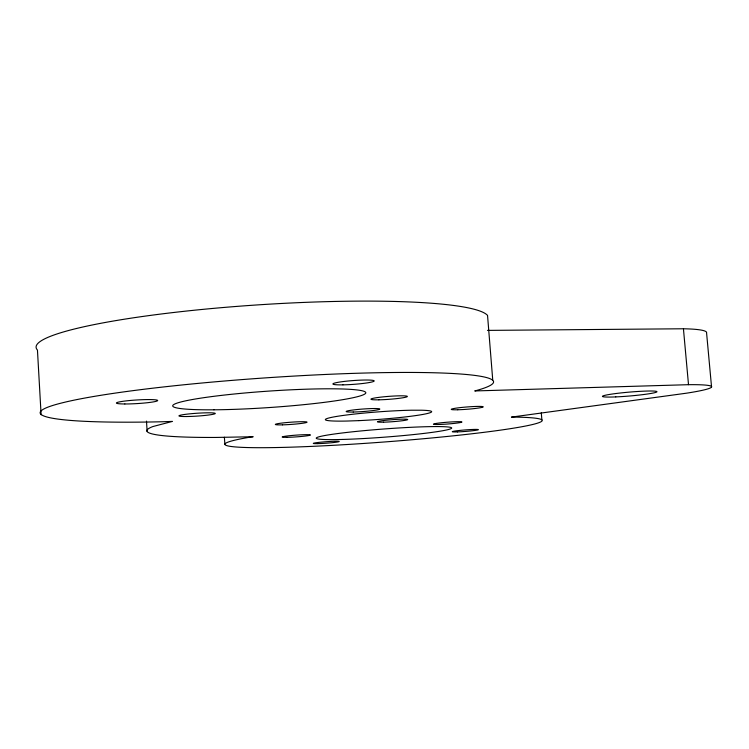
<?xml version="1.0" encoding="UTF-8"?>
<svg xmlns="http://www.w3.org/2000/svg" width="749" height="749" viewBox="0 0 749 749"><rect width="100%" height="100%" fill="white"/><g stroke="black" fill="none" stroke-linecap="round" stroke-linejoin="round"><path stroke-width="1.12" d="M688.509 384.686L474.754 390.95A227.499 19.455 -3.9 0 0 362.263 373.105A227.499 19.455 -3.9 0 0 62.963 402.662A227.499 19.455 -3.9 0 0 162.861 421.743L172.504 421.397L152.852 426.556A231.179 16.553 -4.3 0 0 215.937 437.444L253.162 436.742L247.853 437.538A159.144 9.643 -4.3 0 0 283.291 447.387A159.144 9.643 -4.3 0 0 491.513 431.358A159.144 9.643 -4.3 0 0 513.683 417.081L511.417 417.109L686.477 393.188A81.781 5.842 -4.9 0 0 688.509 384.686L683.434 328.774L487.449 330.393M711.55 386.999L706.579 332.874A81.547 8.417 -5.1 0 0 683.434 328.774M541.293 412.839L541.873 419.843M492.739 379.996L487.543 315.413A226.732 28.003 -3.7 0 0 239.062 306.229A226.732 28.003 -3.7 0 0 37.45 350.045L41.111 414.749M224.391 437.229L224.859 444.232M146.486 421.107L147.132 431.405M358.921 420.629L347.105 421.041A53.282 3.782 -4.3 0 1 336.32 416.481A53.282 3.782 -4.3 0 1 411.65 410.218L421.453 410.218A53.282 3.782 -4.3 0 1 420.535 414.843A53.282 3.782 -4.3 0 1 358.921 420.629M383.6 422.174A15.177 1.021 -4.3 0 0 407.634 419.655A15.177 1.021 -4.3 0 0 386.559 420.189A15.177 1.021 -4.3 0 0 383.6 422.174M615.8 396.904A27.348 1.947 -4.9 0 0 656.957 391.736A27.348 1.947 -4.9 0 0 616.38 393.468A27.348 1.947 -4.9 0 0 615.8 396.904M282.532 424.852A15.916 1.114 -4.1 0 0 307.034 422.239A15.916 1.114 -4.1 0 0 283.983 422.82A15.916 1.114 -4.1 0 0 282.532 424.852M213.961 409.806A96.78 8.22 -3.9 0 0 365.531 393.412A96.78 8.22 -3.9 0 0 228.576 394.592A96.78 8.22 -3.9 0 0 213.961 409.806M353.219 412.034A16.881 1.264 -4.2 0 0 379.752 409.169A16.881 1.264 -4.2 0 0 356.018 409.647A16.881 1.264 -4.2 0 0 353.219 412.034M457.714 409.769A16.085 1.152 -4.5 0 0 483.142 406.979A16.085 1.152 -4.5 0 0 460.747 407.55A16.085 1.152 -4.5 0 0 457.714 409.769M286.989 437.332A14.156 0.88 -4.1 0 0 310.189 435.188A14.156 0.88 -4.1 0 0 291.923 435.478A14.156 0.88 -4.1 0 0 286.989 437.332M317.848 443.633A12.967 0.74 -4.2 0 0 339.025 441.657A12.967 0.74 -4.2 0 0 322.136 442.05A12.967 0.74 -4.2 0 0 317.848 443.633M439.766 424.458A14.278 0.908 -4.4 0 0 461.908 422.052A14.278 0.908 -4.4 0 0 441.442 422.754A14.278 0.908 -4.4 0 0 439.766 424.458M457.499 431.901A13.079 0.758 -4.5 0 0 478.265 429.767A13.079 0.758 -4.5 0 0 460.167 430.385A13.079 0.758 -4.5 0 0 457.499 431.901M342.265 439.457A67.953 4.101 -4.3 0 0 451.057 428.625A67.953 4.101 -4.3 0 0 358.518 431.19A67.953 4.101 -4.3 0 0 342.265 439.457M124.868 403.973A20.635 1.807 -3.5 0 0 157.571 400.715A20.635 1.807 -3.5 0 0 128.884 400.603A20.635 1.807 -3.5 0 0 124.868 403.973M186.276 416.528A18.154 1.423 -3.8 0 0 215.122 413.663A18.154 1.423 -3.8 0 0 190.012 413.822A18.154 1.423 -3.8 0 0 186.276 416.528M342.958 384.855A20.7 1.901 -4.2 0 0 374.2 380.988A20.7 1.901 -4.2 0 0 343.51 381.513A20.7 1.901 -4.2 0 0 342.958 384.855M378.882 399.816A18.266 1.479 -4.3 0 0 407.325 396.577A18.266 1.479 -4.3 0 0 381.278 397.073A18.266 1.479 -4.3 0 0 378.882 399.816"/></g></svg>
